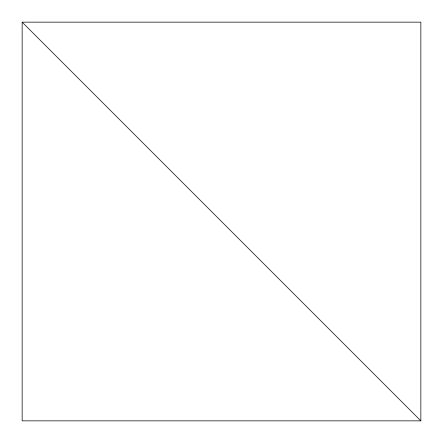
<?xml version="1.0" encoding="UTF-8"?>
<svg xmlns="http://www.w3.org/2000/svg" width="443" height="443" viewBox="0 0 443 443"><rect width="100%" height="100%" fill="white"/><g stroke="black" fill="none" stroke-linecap="round" stroke-linejoin="round"><path stroke-width="0.66" d="M22.15 22.15L420.85 22.15L420.85 420.85L22.15 420.85L22.15 22.15L420.85 420.85"/></g></svg>
